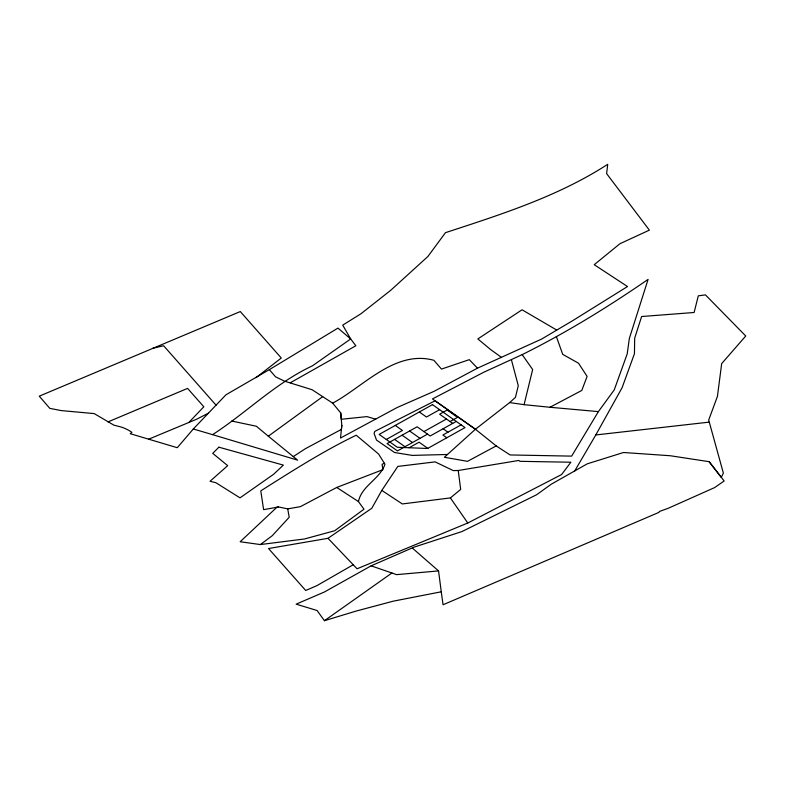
<?xml version="1.0" encoding="UTF-8"?>
<svg xmlns="http://www.w3.org/2000/svg" width="785" height="785" viewBox="0 0 785 785"><rect width="100%" height="100%" fill="white"/><g stroke="black" fill="none" stroke-linecap="round" stroke-linejoin="round"><path stroke-width="1.18" d="M255.949 377.703L281.285 358.019L240.298 311.557L39.25 396.17L49.828 408.377L61.25 410.584L94.229 413.597L113.864 425.136L121.175 427.02A55.568 31.792 -12.7 0 1 131.213 431.878L131.89 432.378L130.241 433.693L177.263 447.705L193.306 428.993L225.952 394.796L269.324 369.656L275.545 376.8L284.376 381.117L312.136 389.743L332.654 403.147L340.739 412.959L341.818 425.431L341.406 429.395L305.296 448.755L293.256 456.595M341.818 425.431L340.513 438.04L397.141 407.523L433.977 391.372L477.496 368.155L541.571 339.1L572.864 320.555L627.509 286.535L594.225 264.702L619.895 243.743L649.372 230.133L606.619 173.622L607.718 164.3C558.135 196.436 501.193 214.403 445.458 232.674L427.894 256.499L390.734 290.293L360.904 313.804L342.731 325.127L350.679 338.953L355.84 345.763L290.313 382.776M496.218 445.919L467.507 461.344L444.379 457.272L475.425 429.248L509.671 402.577L524.076 404.667L532.652 369.539L522.182 354.624L483.815 372.218L432.437 398.927L475.425 429.248L496.218 445.919L510.083 454.947L571.657 456.124L598.386 411.615L614.243 389.9L627.225 353.849L629.334 338.512L648.086 279.391C607.786 307.171 566.034 332.84 522.182 354.624M278.518 506.963L276.899 507.257L240.161 541.748L260.385 544.564L304.531 538.971L334.636 530.768L363.985 509.21L358.451 501.586C361.699 485.601 380.087 479.085 384.974 464.21L378.576 454.015L356.233 435.224C323.047 451.208 291.873 471.167 260.777 490.87L263.623 509.661L278.518 506.963L287.722 508.876L300.41 506.639L336.745 487.456L382.884 469.665L382.079 464.259L384.395 463.287M574.738 470.921L595.795 434.949L622.112 387.682L634.447 353.711L634.682 338.168L641.62 316.522L694.117 312.489L698.297 295.827L705.44 294.885L745.75 335.99L721.68 363.602L717.421 396.415L708.698 420.024L723.358 473.09L721.307 477.388L709.12 461.688L670.184 455.732L623.486 452.503L587.229 463.847L551.217 484.237L536.597 494.766L461.953 531.553L413.989 547.165L371.119 565.838L324.382 592.008L296.161 604.156L317.091 610.524L324.431 620.699L356.351 611.005L393.216 601.182L441.268 591.792L438.55 570.921L412.429 548.126M327.993 538.314L357.077 568.782L467.791 523.006L561.599 474.542L570.881 462.228L519.994 461.325L518.807 460.452L458.224 470.5L453.259 470.598L435.145 461.884L397.809 466.418L381.804 490.409L371.815 508.258L327.993 538.314L268.539 548.529L305.708 590.477L316.904 585.649L353.23 564.749M188.773 422.536L203.815 406.777L187.586 388.389L108.016 421.888M509.671 402.577L515.441 397.357L518.277 385.71L511.447 359.893M381.804 490.409L402.332 503.95L450.394 497.916L460.687 489.418L458.224 470.5M260.385 544.564L272.228 535.733L289.204 517.286L287.722 508.876M193.306 428.993L212.588 434.654C246.598 412.616 275.506 383.07 312.479 365.81L350.679 338.953L337.962 328.11L269.324 369.656M231.712 421.025L256.371 426.245L268.313 436.185L322.704 396.641M324.431 620.699L391.921 573.001L396.533 574.64L438.55 570.921M332.654 403.147C363.484 386.72 395.061 349.649 433.86 360.286L441.494 369.087L469.293 359.658L477.496 368.155M208.417 413.165L196.544 419.268L148.689 439.188M386.289 439.472L402.43 430.455L395.287 425.421M439.61 409.682L426.471 417.021L419.327 411.988M423.92 431.593L446.459 419.004M427.521 434.134L397.465 450.914L387.064 443.584L417.12 426.795L430.16 435.999L456.252 421.417M450.06 421.545L457.567 417.345L447.165 410.015L439.659 414.205L452.7 423.409M409.113 447.744L419.072 442.19L427.825 448.363M461.109 424.842L442.897 435.018L446.793 437.775M524.076 404.667L549.961 407.268L581.783 390.459L587.111 376.408L578.535 363.239L562.708 354.349L556.349 336.5M152.83 348.275L163.623 345.734L216.052 405.168M595.795 434.949L708.904 422.163M447.479 454.476L412.233 455.398L394.58 452.523L376.506 440.071L374.102 433.448L374.788 431.397L435.086 400.792L475.425 429.248M549.961 407.268L598.386 411.615M375.75 419.219L366.978 416.609L341.289 419.278L340.739 412.959M212.588 434.654L297.623 460.157L268.313 436.185M371.119 565.838L391.921 573.001M556.693 330.043L522.064 309.79L477.839 338.934L490.831 349.717L501.115 357.106M358.451 501.586L336.745 487.456M443.113 428.757L447.97 432.182M409.603 430.994L420.004 438.324M402.087 435.194L412.488 442.524M394.58 439.384L404.981 446.724M709.12 461.688L724.143 480.989L714.605 487.603L668.133 508.317L659.263 511.526L659.086 512.311L443.054 604.764L441.268 591.792M450.394 497.916L467.791 523.006M218.878 447.185L212.745 453.367L227.689 465.652L210.027 481.284L215.855 482.697L240.014 497.857L273.612 474.277L283.375 465.112L218.878 447.185M432.476 404.648L379.145 434.429L397.357 447.273L427.599 448.49L465.014 427.599L432.476 404.648"/></g></svg>
